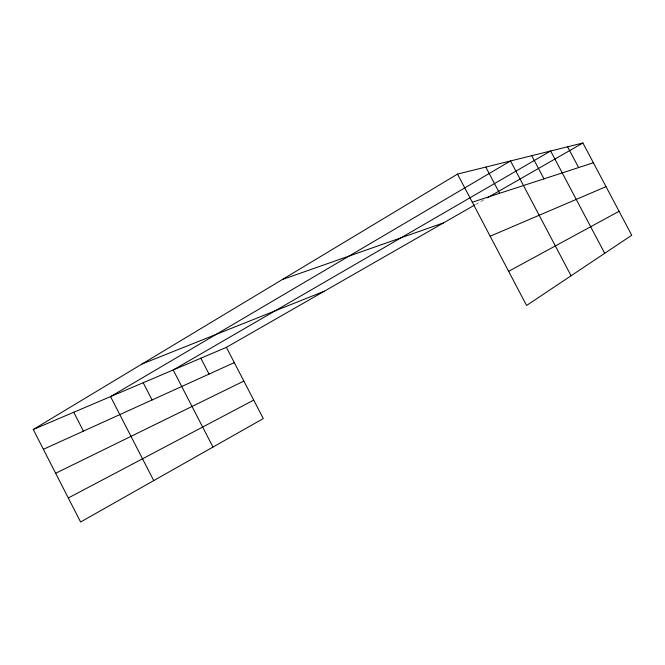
<?xml version="1.0" encoding="UTF-8"?>
<svg xmlns="http://www.w3.org/2000/svg" width="665" height="665" viewBox="0 0 665 665"><rect width="100%" height="100%" fill="white"/><g stroke="black" fill="none" stroke-linecap="round" stroke-linejoin="round"><path stroke-width="0.5" stroke-dasharray="3.33 2.49" d="M475.675 204.471L484.552 199.375"/><path stroke-width="1" d="M33.25 429.482L226.399 347.346L263.282 418.593L80.606 522L33.25 429.482L457.503 174.089L582.914 143L631.75 235.252L526.58 305.468L457.503 174.089M226.399 347.346L474.785 204.978M487.221 197.846L582.914 143M508.634 271.328L619.073 211.295M68.312 497.977L253.714 400.097M55.66 473.264L243.856 381.07M43.4 449.299L234.304 362.616M490.18 236.225L606.023 186.657M142.069 363.971L324.312 291.22M282.342 279.524L443.696 222.8M472.291 202.21L593.38 162.759M567.611 146.79L578.608 167.572M604.709 253.299L550.645 150.997L173.191 369.973L212.975 447.063M531.734 155.685L543.97 178.86M571.069 275.767L510.521 160.947L110.556 396.606L153.74 480.596M485.783 167.073L499.606 193.316M200.83 358.219L209.034 374.087M143.199 382.724L152.077 399.956M73.749 412.258L83.433 431.12"/></g></svg>
